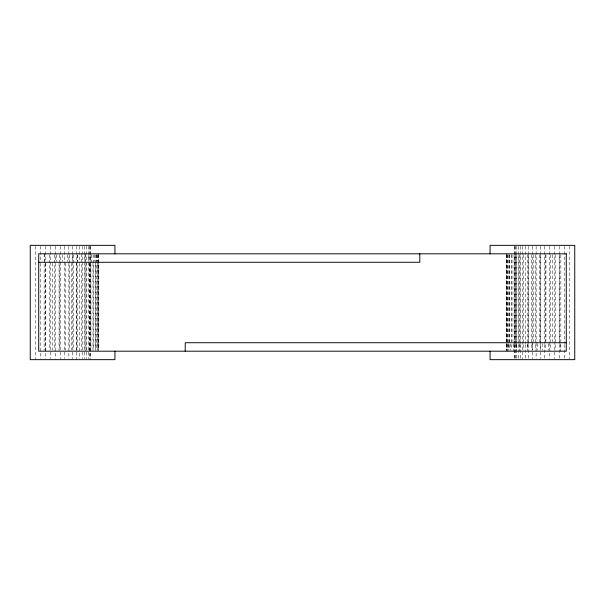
<?xml version="1.0" encoding="UTF-8"?>
<svg xmlns="http://www.w3.org/2000/svg" width="605" height="605" viewBox="0 0 605 605"><rect width="100%" height="100%" fill="white"/><g stroke="black" fill="none" stroke-linecap="round" stroke-linejoin="round"><path stroke-width="0.45" stroke-dasharray="3.02 2.27" d="M569.517 246.288L569.517 358.712M564.321 246.288L564.321 343.595M564.321 344.54L564.321 358.712M560.85 254.743L560.85 350.257M560.177 343.663L560.177 351.195M559.315 254.743L559.315 341.787M559.202 246.288L559.202 343.595M559.202 344.54L559.202 358.712M555.511 254.743L555.511 350.257M554.203 246.288L554.203 358.712M552.516 254.743L552.516 341.787M550.293 254.743L550.293 350.257M549.363 246.288L549.363 341.712M549.363 342.657L549.363 358.712M548.38 343.663L548.38 350.25M545.952 254.743L545.952 341.787M545.241 254.743L545.241 350.257M544.712 246.288L544.712 343.595M544.712 344.54L544.712 358.712M542.776 343.663L542.776 350.25M540.371 254.743L540.371 350.257M540.288 246.288L540.288 358.712M539.69 254.743L539.69 341.787M537.437 343.663L537.437 350.25M536.136 246.288L536.136 341.712M536.136 342.657L536.136 358.712M535.727 254.743L535.727 350.257M533.807 254.743L533.807 341.787M532.408 343.663L532.408 350.25M532.271 246.288L532.271 358.712M531.334 254.743L531.334 350.257M528.725 246.288L528.725 343.595M528.725 344.54L528.725 359.657M528.362 254.743L528.362 341.787M527.719 343.663L527.719 350.25M527.22 254.743L527.22 350.257M525.541 246.288L525.541 343.595M525.541 344.54L525.541 358.712M523.408 254.743L523.408 350.257M522.72 246.288L522.72 358.712M520.3 246.288L520.3 343.595M520.3 344.54L520.3 358.712M519.937 254.743L519.937 350.257M519.529 343.663L519.529 351.195M519.007 254.743L519.007 341.787M518.296 246.288L518.296 343.595M518.296 344.54L518.296 358.712M516.814 254.743L516.814 350.257M516.723 246.288L516.723 343.595M516.723 344.54L516.723 358.712M516.095 343.663L516.095 350.25M515.589 246.288L515.589 343.595M515.589 344.54L515.589 358.712M515.203 254.743L515.203 341.787M514.9 246.288L514.9 343.595M514.9 344.54L514.9 358.712M514.673 246.288L514.673 343.595M514.673 344.54L514.673 358.712M514.068 254.743L514.068 350.257M513.138 343.663L513.138 351.195M512.027 254.743L512.027 341.787M511.717 254.743L511.717 350.257M510.688 343.663L510.688 350.25M509.765 254.743L509.765 350.257M509.523 254.743L509.523 341.787M508.76 343.663L508.76 350.25M508.238 254.743L508.238 350.257M507.716 254.743L507.716 341.787M507.376 343.663L507.376 351.195M507.141 254.743L507.141 350.257M506.619 254.743L506.619 341.787M506.536 343.663L506.536 351.195M506.476 254.743L506.476 350.257M506.256 253.805L506.256 350.257M98.744 254.743L98.744 350.257M98.524 254.743L98.524 350.257M98.464 253.805L98.464 261.337M98.381 263.213L98.381 350.257M97.859 254.743L97.859 350.257M97.624 254.75L97.624 261.337M97.284 263.213L97.284 350.257M96.762 254.743L96.762 350.257M96.24 254.75L96.24 261.337M95.477 263.213L95.477 350.257M95.235 254.743L95.235 350.257M94.312 254.75L94.312 261.337M93.283 254.743L93.283 350.257M92.973 263.213L92.973 350.257M91.862 254.75L91.862 262.275M90.931 254.743L90.931 350.257M90.326 246.288L90.326 262.343M90.326 263.288L90.326 358.712M90.1 246.288L90.1 262.343M90.1 263.288L90.1 359.657M89.797 263.213L89.797 350.257M89.411 246.288L89.411 262.343M89.411 263.288L89.411 358.712M88.905 254.75L88.905 261.337M88.277 246.288L88.277 358.712M86.704 246.288L86.704 358.712M85.993 263.213L85.993 351.195M85.471 253.805L85.471 261.337M85.063 254.743L85.063 350.257M84.7 246.288L84.7 358.712M82.28 246.288L82.28 358.712M81.592 253.805L81.592 350.257M79.459 246.288L79.459 262.343M79.459 263.288L79.459 358.712M77.78 254.743L77.78 350.257M77.281 254.75L77.281 261.337M76.638 263.213L76.638 351.195M76.275 246.288L76.275 359.657M73.666 254.743L73.666 350.257M72.729 246.288L72.729 358.712M72.592 254.75L72.592 261.337M71.193 263.213L71.193 350.257M69.272 254.743L69.272 350.257M68.864 246.288L68.864 262.343M68.864 263.288L68.864 358.712M67.563 254.75L67.563 261.337M65.31 263.213L65.31 350.257M64.712 246.288L64.712 358.712M62.224 254.75L62.224 261.337M60.288 246.288L60.288 358.712M59.759 254.743L59.759 350.257M59.048 263.213L59.048 350.257M56.62 254.75L56.62 261.337M55.637 246.288L55.637 262.343M55.637 263.288L55.637 358.712M54.707 254.743L54.707 350.257M52.484 263.213L52.484 350.257M50.797 246.288L50.797 358.712M49.489 254.743L49.489 350.257M45.798 246.288L45.798 262.343M45.798 263.288L45.798 358.712M45.685 263.213L45.685 351.195M44.823 253.805L44.823 261.337M44.15 253.805L44.15 350.257M40.679 246.288L40.679 262.343M40.679 263.288L40.679 358.712M35.483 246.288L35.483 359.657"/><path stroke-width="0.91" d="M38.72 262.275L419.787 262.275L419.787 253.805M566.28 342.725L185.213 342.725L185.213 351.195M490.065 253.805L490.065 245.343L574.75 245.343L574.75 359.657L490.065 359.657L490.065 351.195M114.935 253.805L114.935 245.343L30.25 245.343L30.25 359.657L114.935 359.657L114.935 351.195M566.28 253.805L38.72 253.805L38.72 351.195L566.28 351.195L566.28 253.805"/></g></svg>
